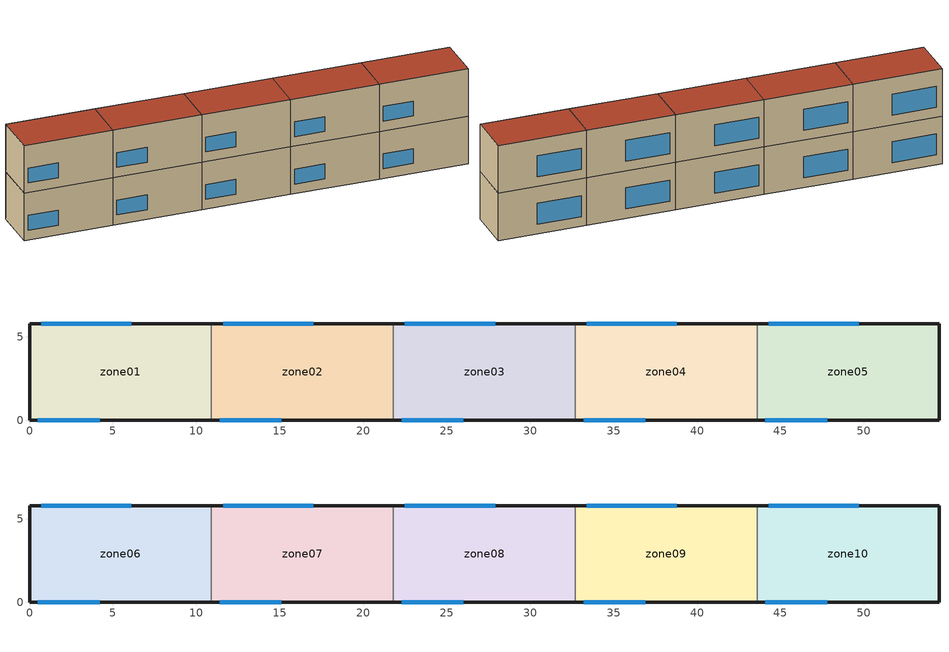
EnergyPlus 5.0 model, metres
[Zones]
zone01
 floor ground (GROUND_FLOOR): 10.9,5.8 10.9,0 0,0 0,5.8 z0
 wall outside (EXT_WALL): 10.9,5.8 0,5.8 0,0 10.9,0 z0:6.1
 wall to zone02 (ADJ_WALL): 10.9,0 10.9,5.8 z0:6.1
 window (EXT_WINDOW1): 0.5,0 4.2,0 z1.25:3.15; 6.1,5.8 0.7,5.8 z1.25:3.95
 ceiling to zone06 (ADJ_CEILING): 0,5.8 0,0 10.9,0 10.9,5.8 z6.1
zone02
 floor ground (GROUND_FLOOR): 21.8,5.8 21.8,0 10.9,0 10.9,5.8 z0
 wall outside (EXT_WALL): 21.8,5.8 10.9,5.8 / 10.9,0 21.8,0 z0:6.1
 wall to zone03 (ADJ_WALL): 21.8,0 21.8,5.8 z0:6.1
 wall to zone01 (ADJ_WALL): 10.9,5.8 10.9,0 z0:6.1
 window (EXT_WINDOW1): 11.4,0 15.1,0 z1.25:3.15; 17,5.8 11.6,5.8 z1.25:3.95
 ceiling to zone07 (ADJ_CEILING): 10.9,5.8 10.9,0 21.8,0 21.8,5.8 z6.1
zone03
 floor ground (GROUND_FLOOR): 32.7,5.8 32.7,0 21.8,0 21.8,5.8 z0
 wall outside (EXT_WALL): 32.7,5.8 21.8,5.8 / 21.8,0 32.7,0 z0:6.1
 wall to zone04 (ADJ_WALL): 32.7,0 32.7,5.8 z0:6.1
 wall to zone02 (ADJ_WALL): 21.8,5.8 21.8,0 z0:6.1
 window (EXT_WINDOW1): 22.3,0 26,0 z1.25:3.15; 27.9,5.8 22.5,5.8 z1.25:3.95
 ceiling to zone08 (ADJ_CEILING): 21.8,5.8 21.8,0 32.7,0 32.7,5.8 z6.1
zone04
 floor ground (GROUND_FLOOR): 43.6,5.8 43.6,0 32.7,0 32.7,5.8 z0
 wall outside (EXT_WALL): 43.6,5.8 32.7,5.8 / 32.7,0 43.6,0 z0:6.1
 wall to zone05 (ADJ_WALL): 43.6,0 43.6,5.8 z0:6.1
 wall to zone03 (ADJ_WALL): 32.7,5.8 32.7,0 z0:6.1
 window (EXT_WINDOW1): 33.2,0 36.9,0 z1.25:3.15; 38.8,5.8 33.4,5.8 z1.25:3.95
 ceiling to zone09 (ADJ_CEILING): 32.7,5.8 32.7,0 43.6,0 43.6,5.8 z6.1
zone05
 floor ground (GROUND_FLOOR): 54.5,5.8 54.5,0 43.6,0 43.6,5.8 z0
 wall outside (EXT_WALL): 43.6,0 54.5,0 54.5,5.8 43.6,5.8 z0:6.1
 wall to zone04 (ADJ_WALL): 43.6,5.8 43.6,0 z0:6.1
 window (EXT_WINDOW1): 44.1,0 47.8,0 z1.25:3.15; 49.7,5.8 44.3,5.8 z1.25:3.95
 ceiling to zone10 (ADJ_CEILING): 43.6,5.8 43.6,0 54.5,0 54.5,5.8 z6.1
zone06
 floor to zone01 (ADJ_CEILING): 10.9,5.8 10.9,0 0,0 0,5.8 z6.1
 wall outside (EXT_WALL): 10.9,5.8 0,5.8 0,0 10.9,0 z6.1:12.2
 wall to zone07 (ADJ_WALL): 10.9,0 10.9,5.8 z6.1:12.2
 window (EXT_WINDOW1): 0.5,0 4.2,0 z7.35:9.25; 6.1,5.8 0.7,5.8 z7.35:10.05
 roof outside (EXT_ROOF): 0,5.8 0,0 10.9,0 10.9,5.8 z12.2
zone07
 floor to zone02 (ADJ_CEILING): 21.8,5.8 21.8,0 10.9,0 10.9,5.8 z6.1
 wall outside (EXT_WALL): 21.8,5.8 10.9,5.8 / 10.9,0 21.8,0 z6.1:12.2
 wall to zone08 (ADJ_WALL): 21.8,0 21.8,5.8 z6.1:12.2
 wall to zone06 (ADJ_WALL): 10.9,5.8 10.9,0 z6.1:12.2
 window (EXT_WINDOW1): 11.4,0 15.1,0 z7.35:9.25; 17,5.8 11.6,5.8 z7.35:10.05
 roof outside (EXT_ROOF): 10.9,5.8 10.9,0 21.8,0 21.8,5.8 z12.2
zone08
 floor to zone03 (ADJ_CEILING): 32.7,5.8 32.7,0 21.8,0 21.8,5.8 z6.1
 wall outside (EXT_WALL): 32.7,5.8 21.8,5.8 / 21.8,0 32.7,0 z6.1:12.2
 wall to zone09 (ADJ_WALL): 32.7,0 32.7,5.8 z6.1:12.2
 wall to zone07 (ADJ_WALL): 21.8,5.8 21.8,0 z6.1:12.2
 window (EXT_WINDOW1): 22.3,0 26,0 z7.35:9.25; 27.9,5.8 22.5,5.8 z7.35:10.05
 roof outside (EXT_ROOF): 21.8,5.8 21.8,0 32.7,0 32.7,5.8 z12.2
zone09
 floor to zone04 (ADJ_CEILING): 43.6,5.8 43.6,0 32.7,0 32.7,5.8 z6.1
 wall outside (EXT_WALL): 43.6,5.8 32.7,5.8 / 32.7,0 43.6,0 z6.1:12.2
 wall to zone10 (ADJ_WALL): 43.6,0 43.6,5.8 z6.1:12.2
 wall to zone08 (ADJ_WALL): 32.7,5.8 32.7,0 z6.1:12.2
 window (EXT_WINDOW1): 33.2,0 36.9,0 z7.35:9.25; 38.8,5.8 33.4,5.8 z7.35:10.05
 roof outside (EXT_ROOF): 32.7,5.8 32.7,0 43.6,0 43.6,5.8 z12.2
zone10
 floor to zone05 (ADJ_CEILING): 54.5,5.8 54.5,0 43.6,0 43.6,5.8 z6.1
 wall outside (EXT_WALL): 43.6,0 54.5,0 54.5,5.8 43.6,5.8 z6.1:12.2
 wall to zone09 (ADJ_WALL): 43.6,5.8 43.6,0 z6.1:12.2
 window (EXT_WINDOW1): 44.1,0 47.8,0 z7.35:9.25; 49.7,5.8 44.3,5.8 z7.35:10.05
 roof outside (EXT_ROOF): 43.6,5.8 43.6,0 54.5,0 54.5,5.8 z12.2
[Building]
TRNSYS18: North Axis {deg}=0; Terrain=City; Loads Convergence Tolerance Value=0; Temperature Convergence Tolerance Value {deltaC}=0; Solar Distribution=FullInteriorAndExterior; Maximum Number of Warmup Days=0
[Site:Location]
not used: Latitude {deg}=0; Longitude {deg}=0; Time Zone {hr}=0; Elevation {m}=0
[Construction]
GROUND_FLOOR; EXT_WALL; EXT_ROOF; ADJ_WALL; ADJ_CEILING; EXT_WINDOW1: 
[WindowProperty:ShadingControl]
ESHADE=0; ISHADE=INPUT 1*MAX_ISHADE : SHADECNTRL=ISHADE_INTERNAL
[SurfaceProperty:OtherSideCoefficients]
BOUNDARY=IDENTICAL; BOUNDARY=INPUT 1*TBOUNDARY; BOUNDARY=INPUT 1*TBOUNDARY_2; BOUNDARY=INPUT 1*TBOUNDARY_3; BOUNDARY=INPUT 1*TGROUND; BOUNDARY=20; BOUNDARY=15
[Zone] Multiplier=1
zone01; zone02; zone03; zone04; zone05; zone06; zone07; zone08; zone09; zone10
